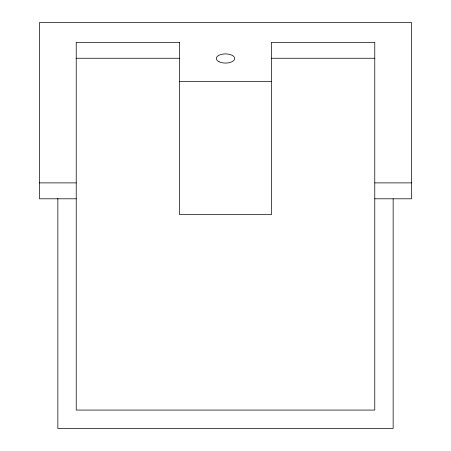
<?xml version="1.0" encoding="UTF-8"?>
<svg xmlns="http://www.w3.org/2000/svg" width="451" height="451" viewBox="0 0 451 451"><rect width="100%" height="100%" fill="white"/><g stroke="black" fill="none" stroke-linecap="round" stroke-linejoin="round"><path stroke-width="0.68" d="M76.225 58.252L179.571 58.252M271.429 58.252L374.775 58.252M179.571 81.445L271.429 81.445M39.485 182.886L76.225 182.886M374.775 182.886L411.515 182.886M76.225 198.801L39.485 198.801L39.485 22.55L411.515 22.55L411.515 198.801L374.775 198.801M393.148 198.801L393.148 428.45L57.852 428.45L57.852 198.389M179.571 42.343L76.225 42.343L76.225 410.077L374.775 410.077L374.775 42.343L271.429 42.343L271.429 214.665L179.571 214.665L179.571 42.343M219.085 61.77A9.183 4.595 0 0 0 234.402 59.617A9.183 4.595 0 0 0 223.014 54.058A9.183 4.595 0 0 0 219.085 61.77"/></g></svg>
